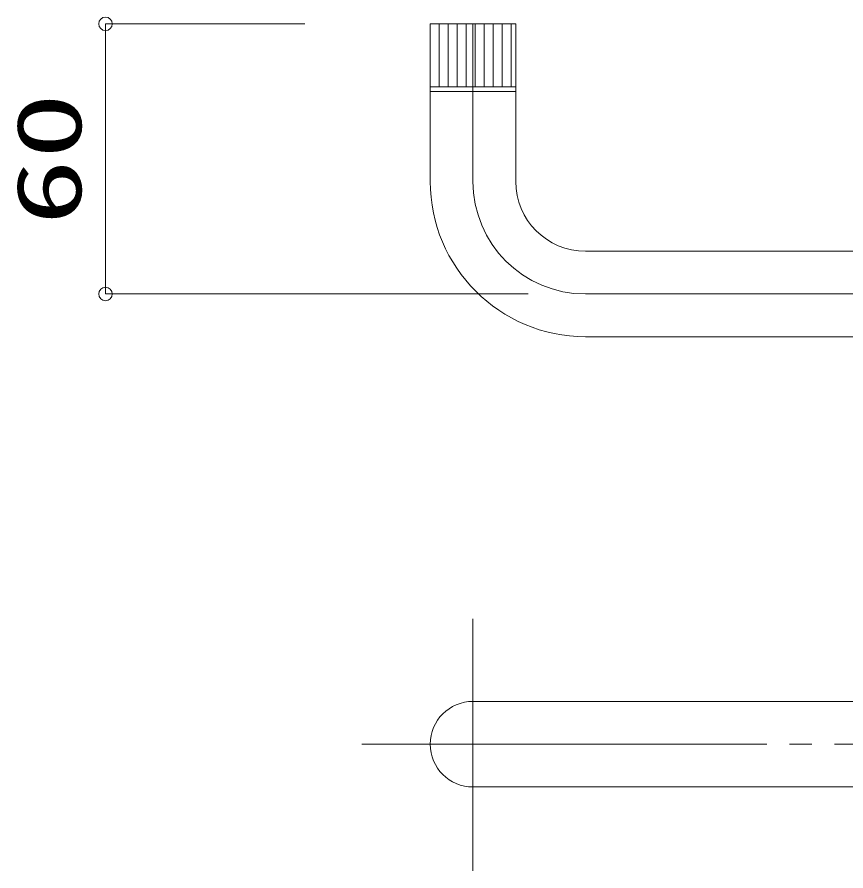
# Model space of a CAD drawing. Units: millimetres on the paper. Extents: x -305 to 305, y -152 to 152.
# Drawn here: x -262.95 to -226.11, y -112.69 to -74.76 of the extents above; entities that cross this region are included whole.
import ezdxf
from ezdxf.enums import TextEntityAlignment as Align

# ---------------------------------------------------------------- set-up
doc = ezdxf.new("R2010")
doc.units = ezdxf.units.MM
doc.linetypes.add('LONG_CHAIN', pattern=[21, 18, -1, 1, -1])
doc.layers.add('0-0_0', color=7, linetype='Continuous', lineweight=9)
doc.layers.add('0-1_VIEW0001', color=7, linetype='Continuous', lineweight=9)
doc.styles.add('ＭＳ ゴシック', font='')
doc.styles.get('ＭＳ ゴシック').set_extended_font_data('MS Gothic')

# ---------------------------------------------------------------- blocks, each defined once
blk = doc.blocks.new('_ORIGIN')
at = {"layer": '0-0_0'}
blk.add_line((0, 0), (-1, 0), dxfattribs=at)
blk.add_circle((0, 0), 0.5, dxfattribs=at)

msp = doc.modelspace()

# ---------------------------------------------------------------- linework, layer by layer
at = {"layer": '0-1_VIEW0001'}
for p, q in [((-250.162, -75.056), (-259.017, -75.056)), ((-244.585, -75.056), (-244.585, -82.056)), ((-244.585, -75.056), (-240.785, -75.056)), ((-244.185, -75.056), (-244.185, -77.856)), ((-243.785, -75.056), (-243.785, -77.856)), ((-243.385, -75.056), (-243.385, -77.856)), ((-242.985, -75.056), (-242.985, -77.856)), ((-242.585, -75.056), (-242.585, -77.856)), ((-242.185, -75.056), (-242.185, -77.856)), ((-241.785, -75.056), (-241.785, -77.856)), ((-241.385, -75.056), (-241.385, -77.856)), ((-240.985, -75.056), (-240.985, -77.856)), ((-240.785, -75.056), (-240.785, -82.056)), ((-259.017, -75.656), (-259.017, -86.456)), ((-244.585, -77.856), (-240.785, -77.856)), ((-244.585, -78.056), (-240.785, -78.056)), ((-237.685, -85.156), (-168.073, -85.156)), ((-235.145, -85.156), (-190.289, -85.156)), ((-240.225, -87.056), (-259.017, -87.056)), ((-237.685, -88.956), (-168.073, -88.956)), ((-235.145, -88.956), (-190.289, -88.956)), ((-242.685, -105.156), (-162.685, -105.156)), ((-242.685, -108.956), (-162.685, -108.956))]:
    msp.add_line(p, q, dxfattribs=at)
at = {"layer": '0-1_VIEW0001', "linetype": 'LONG_CHAIN'}
for p, q in [((-242.685, -82.056), (-242.685, -75.056)), ((-237.685, -87.056), (-156.689, -87.056)), ((-242.685, -101.483), (-242.685, -112.685)), ((-247.622, -107.056), (-156.557, -107.056))]:
    msp.add_line(p, q, dxfattribs=at)
at = {"layer": '0-1_VIEW0001'}
for centre, radius, start in [((-237.685, -82.056), 6.9, 180), ((-237.685, -82.056), 3.1, 180), ((-242.685, -107.056), 1.9, 90)]:
    msp.add_arc(centre, radius, start, 270, dxfattribs=at)
at = {"layer": '0-1_VIEW0001', "linetype": 'LONG_CHAIN'}
msp.add_arc((-237.685, -82.056), 5, 180, 270, dxfattribs=at)

# ---------------------------------------------------------------- block references
at = {"layer": '0-1_VIEW0001', "xscale": 0.6, "yscale": 0.6}
for p, rotation in [((-259.017, -75.056), 90), ((-259.017, -87.056), 270)]:
    msp.add_blockref('_ORIGIN', p, dxfattribs=dict(at, rotation=rotation))

# ---------------------------------------------------------------- texts
at = {"layer": '0-1_VIEW0001', "style": 'ＭＳ ゴシック', "width": 1.5}
msp.add_text('60', height=2.889, rotation=90, dxfattribs=at).set_placement((-259.225, -84.015), align=Align.BOTTOM_LEFT)

doc.saveas('drawing.dxf')
